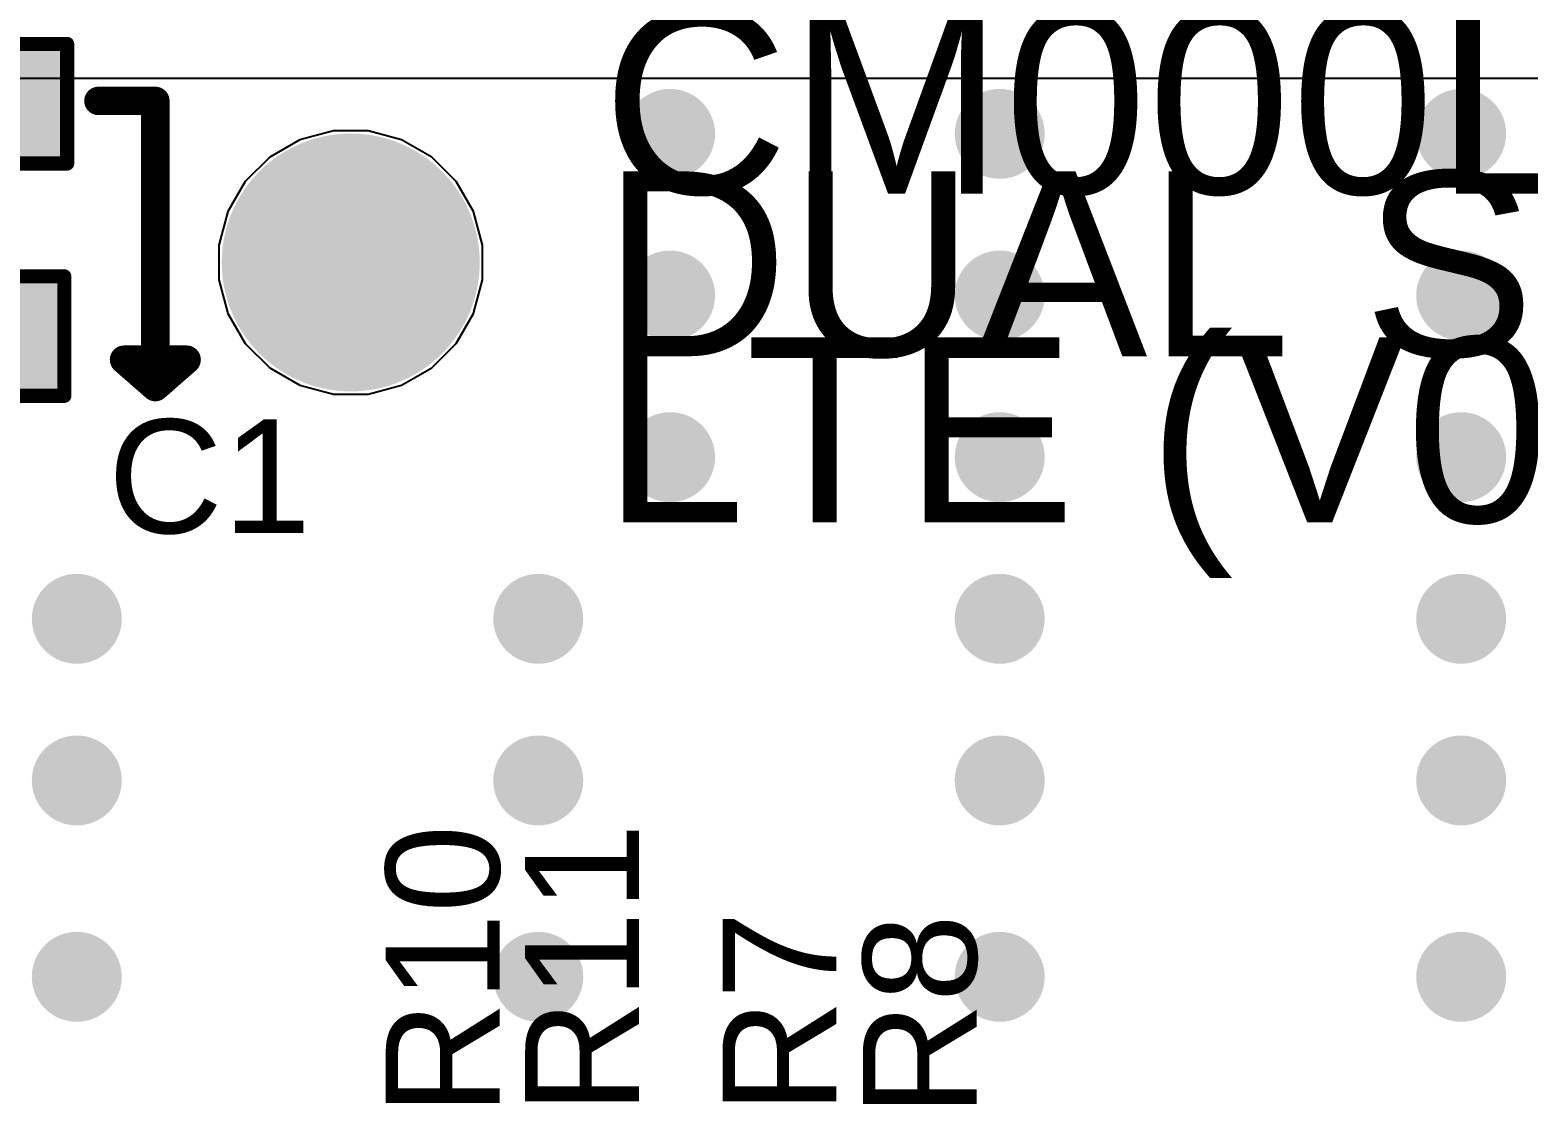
# Model space of a CAD drawing. Header units: millimetres. Extents: x 0 to 1.61, y -0.14 to 2.35.
# Drawn here: x 0.429 to 0.955, y 1.569 to 1.947 of the extents above; entities that cross this region are included whole.
import ezdxf

# ---------------------------------------------------------------- set-up
doc = ezdxf.new("R2010")
doc.units = ezdxf.units.MM
doc.header["$MEASUREMENT"] = 0
for name, color, linetype in [('BottomLayer', 5, 'Continuous'), ('BottomSolder', 6, 'Continuous'), ('MultiLayer', 9, 'Continuous'), ('PadHoleLayer', 156, 'Continuous'), ('TopLayer', 1, 'Continuous'), ('TopOverlay', 2, 'Continuous'), ('TopPaste', 8, 'Continuous'), ('TopSolder', 216, 'Continuous'), ('ViaHoleLayer', 16, 'Continuous')]:
    doc.layers.add(name, color=color, linetype=linetype)
doc.styles.add('Arial', font='', dxfattribs={"height": 0.2})
doc.styles.get('Arial').set_extended_font_data('Arial')

# ---------------------------------------------------------------- blocks, each defined once
blk = doc.blocks.new('C___0603_16')
at = {"layer": 'TopLayer'}
for points in [[(-0.015, 0.0175), (-0.015, -0.0175), (-0.045, -0.0175), (-0.045, 0.0175)], [(0.045, 0.0175), (0.045, -0.0175), (0.015, -0.0175), (0.015, 0.0175)]]:
    blk.add_hatch(color=1, dxfattribs=at).paths.add_polyline_path(points)
at = {"layer": 'TopPaste'}
for points in [[(-0.015, 0.0175), (-0.015, -0.0175), (-0.045, -0.0175), (-0.045, 0.0175)], [(0.045, 0.0175), (0.045, -0.0175), (0.015, -0.0175), (0.015, 0.0175)]]:
    blk.add_hatch(color=8, dxfattribs=at).paths.add_polyline_path(points)
at = {"layer": 'TopSolder'}
for points in [[(-0.01264, 0.01986), (-0.01264, -0.01986), (-0.04736, -0.01986), (-0.04736, 0.01986)], [(0.04736, 0.01986), (0.04736, -0.01986), (0.01264, -0.01986), (0.01264, 0.01986)]]:
    blk.add_hatch(color=216, dxfattribs=at).paths.add_polyline_path(points)
at = {"layer": 'TopOverlay', "const_width": 0.005}
for points in [[(-0.049, 0.021), (-0.018, 0.021)], [(-0.049, -0.021), (-0.049, 0.021)], [(0.018, 0.021), (0.049, 0.021)], [(0.049, -0.021), (0.049, 0.021)], [(-0.049, -0.021), (-0.018, -0.021)], [(0.018, -0.021), (0.049, -0.021)]]:
    blk.add_lwpolyline(points, dxfattribs=at)
at = {"layer": 'TopOverlay', "const_width": 0.0025}
for points in [[(-0.05025, 0.021, 1), (-0.04775, 0.021, 1)], [(-0.05025, 0.021, 1), (-0.04775, 0.021, 1)], [(-0.01925, 0.021, 1), (-0.01675, 0.021, 1)], [(0.01675, 0.021, 1), (0.01925, 0.021, 1)], [(0.04775, 0.021, 1), (0.05025, 0.021, 1)], [(0.04775, 0.021, 1), (0.05025, 0.021, 1)], [(-0.05025, -0.021, 1), (-0.04775, -0.021, 1)], [(-0.05025, -0.021, 1), (-0.04775, -0.021, 1)], [(-0.01925, -0.021, 1), (-0.01675, -0.021, 1)], [(0.01675, -0.021, 1), (0.01925, -0.021, 1)], [(0.04775, -0.021, 1), (0.05025, -0.021, 1)], [(0.04775, -0.021, 1), (0.05025, -0.021, 1)]]:
    blk.add_lwpolyline(points, format="xyb", close=True, dxfattribs=at)
blk = doc.blocks.new('R___0603_34')
at = {"layer": 'TopLayer'}
for points in [[(-0.015, 0.0175), (-0.015, -0.0175), (-0.045, -0.0175), (-0.045, 0.0175)], [(0.045, 0.0175), (0.045, -0.0175), (0.015, -0.0175), (0.015, 0.0175)]]:
    blk.add_hatch(color=1, dxfattribs=at).paths.add_polyline_path(points)
at = {"layer": 'TopPaste'}
for points in [[(-0.015, 0.0175), (-0.015, -0.0175), (-0.045, -0.0175), (-0.045, 0.0175)], [(0.045, 0.0175), (0.045, -0.0175), (0.015, -0.0175), (0.015, 0.0175)]]:
    blk.add_hatch(color=8, dxfattribs=at).paths.add_polyline_path(points)
at = {"layer": 'TopSolder'}
for points in [[(-0.011, 0.0215), (-0.011, -0.0215), (-0.049, -0.0215), (-0.049, 0.0215)], [(0.049, 0.0215), (0.049, -0.0215), (0.011, -0.0215), (0.011, 0.0215)]]:
    blk.add_hatch(color=216, dxfattribs=at).paths.add_polyline_path(points)
at = {"layer": 'TopOverlay', "const_width": 0.005}
for points in [[(-0.048, 0.021), (-0.048, -0.021)], [(0.048, 0.021), (-0.048, 0.021)], [(0.048, 0.021), (0.048, -0.021)], [(0.048, -0.021), (-0.048, -0.021)]]:
    blk.add_lwpolyline(points, dxfattribs=at)
at = {"layer": 'TopOverlay', "const_width": 0.0025}
for points in [[(-0.04925, 0.021, 1), (-0.04675, 0.021, 1)], [(-0.04925, 0.021, 1), (-0.04675, 0.021, 1)], [(0.04675, 0.021, 1), (0.04925, 0.021, 1)], [(0.04675, 0.021, 1), (0.04925, 0.021, 1)], [(-0.04925, -0.021, 1), (-0.04675, -0.021, 1)], [(-0.04925, -0.021, 1), (-0.04675, -0.021, 1)], [(0.04675, -0.021, 1), (0.04925, -0.021, 1)], [(0.04675, -0.021, 1), (0.04925, -0.021, 1)]]:
    blk.add_lwpolyline(points, format="xyb", close=True, dxfattribs=at)

msp = doc.modelspace()

# ---------------------------------------------------------------- hatches: boundary and pattern name
at = {"layer": 'BottomLayer'}
h = msp.add_hatch(color=5, dxfattribs=at)
edge = h.paths.add_edge_path()
edge.add_arc((0.65393, 1.91041), 0.01181, 0, 360)
h = msp.add_hatch(color=5, dxfattribs=at)
edge = h.paths.add_edge_path()
edge.add_arc((0.7698, 1.91041), 0.01181, 0, 360)
h = msp.add_hatch(color=5, dxfattribs=at)
edge = h.paths.add_edge_path()
edge.add_arc((0.932, 1.91041), 0.01181, 0, 360)
h = msp.add_hatch(color=5, dxfattribs=at)
edge = h.paths.add_edge_path()
edge.add_arc((0.54168, 1.86519), 0.04134, 0, 360)
h = msp.add_hatch(color=5, dxfattribs=at)
edge = h.paths.add_edge_path()
edge.add_arc((0.65393, 1.85357), 0.01181, 0, 360)
h = msp.add_hatch(color=5, dxfattribs=at)
edge = h.paths.add_edge_path()
edge.add_arc((0.7698, 1.85357), 0.01181, 0, 360)
h = msp.add_hatch(color=5, dxfattribs=at)
edge = h.paths.add_edge_path()
edge.add_arc((0.932, 1.85357), 0.01181, 0, 360)
h = msp.add_hatch(color=5, dxfattribs=at)
edge = h.paths.add_edge_path()
edge.add_arc((0.65393, 1.79673), 0.01181, 0, 360)
h = msp.add_hatch(color=5, dxfattribs=at)
edge = h.paths.add_edge_path()
edge.add_arc((0.7698, 1.79673), 0.01181, 0, 360)
h = msp.add_hatch(color=5, dxfattribs=at)
edge = h.paths.add_edge_path()
edge.add_arc((0.932, 1.79673), 0.01181, 0, 360)
h = msp.add_hatch(color=5, dxfattribs=at)
edge = h.paths.add_edge_path()
edge.add_arc((0.44539, 1.73989), 0.01181, 0, 360)
h = msp.add_hatch(color=5, dxfattribs=at)
edge = h.paths.add_edge_path()
edge.add_arc((0.60759, 1.73989), 0.01181, 0, 360)
h = msp.add_hatch(color=5, dxfattribs=at)
edge = h.paths.add_edge_path()
edge.add_arc((0.76979, 1.73989), 0.01181, 0, 360)
h = msp.add_hatch(color=5, dxfattribs=at)
edge = h.paths.add_edge_path()
edge.add_arc((0.932, 1.73989), 0.01181, 0, 360)
h = msp.add_hatch(color=5, dxfattribs=at)
edge = h.paths.add_edge_path()
edge.add_arc((0.44539, 1.68305), 0.01181, 0, 360)
h = msp.add_hatch(color=5, dxfattribs=at)
edge = h.paths.add_edge_path()
edge.add_arc((0.60759, 1.68305), 0.01181, 0, 360)
h = msp.add_hatch(color=5, dxfattribs=at)
edge = h.paths.add_edge_path()
edge.add_arc((0.76979, 1.68305), 0.01181, 0, 360)
h = msp.add_hatch(color=5, dxfattribs=at)
edge = h.paths.add_edge_path()
edge.add_arc((0.932, 1.68305), 0.01181, 0, 360)
h = msp.add_hatch(color=5, dxfattribs=at)
edge = h.paths.add_edge_path()
edge.add_arc((0.44539, 1.614), 0.01181, 0, 360)
h = msp.add_hatch(color=5, dxfattribs=at)
edge = h.paths.add_edge_path()
edge.add_arc((0.60759, 1.614), 0.01181, 0, 360)
h = msp.add_hatch(color=5, dxfattribs=at)
edge = h.paths.add_edge_path()
edge.add_arc((0.76979, 1.614), 0.01181, 0, 360)
h = msp.add_hatch(color=5, dxfattribs=at)
edge = h.paths.add_edge_path()
edge.add_arc((0.932, 1.614), 0.01181, 0, 360)
at = {"layer": 'BottomSolder'}
h = msp.add_hatch(color=6, dxfattribs=at)
edge = h.paths.add_edge_path()
edge.add_arc((0.65393, 1.91041), 0.01581, 0, 360)
h = msp.add_hatch(color=6, dxfattribs=at)
edge = h.paths.add_edge_path()
edge.add_arc((0.7698, 1.91041), 0.01581, 0, 360)
h = msp.add_hatch(color=6, dxfattribs=at)
edge = h.paths.add_edge_path()
edge.add_arc((0.932, 1.91041), 0.01581, 0, 360)
h = msp.add_hatch(color=6, dxfattribs=at)
edge = h.paths.add_edge_path()
edge.add_arc((0.54168, 1.86519), 0.04534, 0, 360)
h = msp.add_hatch(color=6, dxfattribs=at)
edge = h.paths.add_edge_path()
edge.add_arc((0.65393, 1.85357), 0.01581, 0, 360)
h = msp.add_hatch(color=6, dxfattribs=at)
edge = h.paths.add_edge_path()
edge.add_arc((0.7698, 1.85357), 0.01581, 0, 360)
h = msp.add_hatch(color=6, dxfattribs=at)
edge = h.paths.add_edge_path()
edge.add_arc((0.932, 1.85357), 0.01581, 0, 360)
h = msp.add_hatch(color=6, dxfattribs=at)
edge = h.paths.add_edge_path()
edge.add_arc((0.65393, 1.79673), 0.01581, 0, 360)
h = msp.add_hatch(color=6, dxfattribs=at)
edge = h.paths.add_edge_path()
edge.add_arc((0.7698, 1.79673), 0.01581, 0, 360)
h = msp.add_hatch(color=6, dxfattribs=at)
edge = h.paths.add_edge_path()
edge.add_arc((0.932, 1.79673), 0.01581, 0, 360)
h = msp.add_hatch(color=6, dxfattribs=at)
edge = h.paths.add_edge_path()
edge.add_arc((0.44539, 1.73989), 0.01581, 0, 360)
h = msp.add_hatch(color=6, dxfattribs=at)
edge = h.paths.add_edge_path()
edge.add_arc((0.60759, 1.73989), 0.01581, 0, 360)
h = msp.add_hatch(color=6, dxfattribs=at)
edge = h.paths.add_edge_path()
edge.add_arc((0.76979, 1.73989), 0.01581, 0, 360)
h = msp.add_hatch(color=6, dxfattribs=at)
edge = h.paths.add_edge_path()
edge.add_arc((0.932, 1.73989), 0.01581, 0, 360)
h = msp.add_hatch(color=6, dxfattribs=at)
edge = h.paths.add_edge_path()
edge.add_arc((0.44539, 1.68305), 0.01581, 0, 360)
h = msp.add_hatch(color=6, dxfattribs=at)
edge = h.paths.add_edge_path()
edge.add_arc((0.60759, 1.68305), 0.01581, 0, 360)
h = msp.add_hatch(color=6, dxfattribs=at)
edge = h.paths.add_edge_path()
edge.add_arc((0.76979, 1.68305), 0.01581, 0, 360)
h = msp.add_hatch(color=6, dxfattribs=at)
edge = h.paths.add_edge_path()
edge.add_arc((0.932, 1.68305), 0.01581, 0, 360)
at = {"layer": 'MultiLayer'}
h = msp.add_hatch(color=9, dxfattribs=at)
edge = h.paths.add_edge_path()
edge.add_arc((0.54168, 1.86519), 0.04134, 0, 360)
at = {"layer": 'PadHoleLayer'}
h = msp.add_hatch(color=156, dxfattribs=at)
edge = h.paths.add_edge_path()
edge.add_arc((0.54168, 1.86519), 0.04134, 0, 360)
at = {"layer": 'TopLayer'}
h = msp.add_hatch(color=1, dxfattribs=at)
edge = h.paths.add_edge_path()
edge.add_arc((0.65393, 1.91041), 0.01181, 0, 360)
h = msp.add_hatch(color=1, dxfattribs=at)
edge = h.paths.add_edge_path()
edge.add_arc((0.7698, 1.91041), 0.01181, 0, 360)
h = msp.add_hatch(color=1, dxfattribs=at)
edge = h.paths.add_edge_path()
edge.add_arc((0.932, 1.91041), 0.01181, 0, 360)
h = msp.add_hatch(color=1, dxfattribs=at)
edge = h.paths.add_edge_path()
edge.add_arc((0.54168, 1.86519), 0.04134, 0, 360)
h = msp.add_hatch(color=1, dxfattribs=at)
edge = h.paths.add_edge_path()
edge.add_arc((0.65393, 1.85357), 0.01181, 0, 360)
h = msp.add_hatch(color=1, dxfattribs=at)
edge = h.paths.add_edge_path()
edge.add_arc((0.7698, 1.85357), 0.01181, 0, 360)
h = msp.add_hatch(color=1, dxfattribs=at)
edge = h.paths.add_edge_path()
edge.add_arc((0.932, 1.85357), 0.01181, 0, 360)
h = msp.add_hatch(color=1, dxfattribs=at)
edge = h.paths.add_edge_path()
edge.add_arc((0.65393, 1.79673), 0.01181, 0, 360)
h = msp.add_hatch(color=1, dxfattribs=at)
edge = h.paths.add_edge_path()
edge.add_arc((0.7698, 1.79673), 0.01181, 0, 360)
h = msp.add_hatch(color=1, dxfattribs=at)
edge = h.paths.add_edge_path()
edge.add_arc((0.932, 1.79673), 0.01181, 0, 360)
h = msp.add_hatch(color=1, dxfattribs=at)
edge = h.paths.add_edge_path()
edge.add_arc((0.44539, 1.73989), 0.01181, 0, 360)
h = msp.add_hatch(color=1, dxfattribs=at)
edge = h.paths.add_edge_path()
edge.add_arc((0.60759, 1.73989), 0.01181, 0, 360)
h = msp.add_hatch(color=1, dxfattribs=at)
edge = h.paths.add_edge_path()
edge.add_arc((0.76979, 1.73989), 0.01181, 0, 360)
h = msp.add_hatch(color=1, dxfattribs=at)
edge = h.paths.add_edge_path()
edge.add_arc((0.932, 1.73989), 0.01181, 0, 360)
h = msp.add_hatch(color=1, dxfattribs=at)
edge = h.paths.add_edge_path()
edge.add_arc((0.44539, 1.68305), 0.01181, 0, 360)
h = msp.add_hatch(color=1, dxfattribs=at)
edge = h.paths.add_edge_path()
edge.add_arc((0.60759, 1.68305), 0.01181, 0, 360)
h = msp.add_hatch(color=1, dxfattribs=at)
edge = h.paths.add_edge_path()
edge.add_arc((0.76979, 1.68305), 0.01181, 0, 360)
h = msp.add_hatch(color=1, dxfattribs=at)
edge = h.paths.add_edge_path()
edge.add_arc((0.932, 1.68305), 0.01181, 0, 360)
h = msp.add_hatch(color=1, dxfattribs=at)
edge = h.paths.add_edge_path()
edge.add_arc((0.44539, 1.614), 0.01181, 0, 360)
h = msp.add_hatch(color=1, dxfattribs=at)
edge = h.paths.add_edge_path()
edge.add_arc((0.60759, 1.614), 0.01181, 0, 360)
h = msp.add_hatch(color=1, dxfattribs=at)
edge = h.paths.add_edge_path()
edge.add_arc((0.76979, 1.614), 0.01181, 0, 360)
h = msp.add_hatch(color=1, dxfattribs=at)
edge = h.paths.add_edge_path()
edge.add_arc((0.932, 1.614), 0.01181, 0, 360)
at = {"layer": 'TopSolder'}
h = msp.add_hatch(color=216, dxfattribs=at)
edge = h.paths.add_edge_path()
edge.add_arc((0.54168, 1.86519), 0.04534, 0, 360)
h = msp.add_hatch(color=216, dxfattribs=at)
edge = h.paths.add_edge_path()
edge.add_arc((0.44539, 1.73989), 0.01581, 0, 360)
h = msp.add_hatch(color=216, dxfattribs=at)
edge = h.paths.add_edge_path()
edge.add_arc((0.60759, 1.73989), 0.01581, 0, 360)
h = msp.add_hatch(color=216, dxfattribs=at)
edge = h.paths.add_edge_path()
edge.add_arc((0.76979, 1.73989), 0.01581, 0, 360)
h = msp.add_hatch(color=216, dxfattribs=at)
edge = h.paths.add_edge_path()
edge.add_arc((0.932, 1.73989), 0.01581, 0, 360)
h = msp.add_hatch(color=216, dxfattribs=at)
edge = h.paths.add_edge_path()
edge.add_arc((0.44539, 1.68305), 0.01581, 0, 360)
h = msp.add_hatch(color=216, dxfattribs=at)
edge = h.paths.add_edge_path()
edge.add_arc((0.60759, 1.68305), 0.01581, 0, 360)
h = msp.add_hatch(color=216, dxfattribs=at)
edge = h.paths.add_edge_path()
edge.add_arc((0.76979, 1.68305), 0.01581, 0, 360)
h = msp.add_hatch(color=216, dxfattribs=at)
edge = h.paths.add_edge_path()
edge.add_arc((0.932, 1.68305), 0.01581, 0, 360)
h = msp.add_hatch(color=216, dxfattribs=at)
edge = h.paths.add_edge_path()
edge.add_arc((0.44539, 1.614), 0.01581, 0, 360)
h = msp.add_hatch(color=216, dxfattribs=at)
edge = h.paths.add_edge_path()
edge.add_arc((0.60759, 1.614), 0.01581, 0, 360)
h = msp.add_hatch(color=216, dxfattribs=at)
edge = h.paths.add_edge_path()
edge.add_arc((0.76979, 1.614), 0.01581, 0, 360)
h = msp.add_hatch(color=216, dxfattribs=at)
edge = h.paths.add_edge_path()
edge.add_arc((0.932, 1.614), 0.01581, 0, 360)
at = {"layer": 'ViaHoleLayer'}
h = msp.add_hatch(color=16, dxfattribs=at)
edge = h.paths.add_edge_path()
edge.add_arc((0.65393, 1.91041), 0.00591, 0, 360)
h = msp.add_hatch(color=16, dxfattribs=at)
edge = h.paths.add_edge_path()
edge.add_arc((0.7698, 1.91041), 0.00591, 0, 360)
h = msp.add_hatch(color=16, dxfattribs=at)
edge = h.paths.add_edge_path()
edge.add_arc((0.932, 1.91041), 0.00591, 0, 360)
h = msp.add_hatch(color=16, dxfattribs=at)
edge = h.paths.add_edge_path()
edge.add_arc((0.65393, 1.85357), 0.00591, 0, 360)
h = msp.add_hatch(color=16, dxfattribs=at)
edge = h.paths.add_edge_path()
edge.add_arc((0.7698, 1.85357), 0.00591, 0, 360)
h = msp.add_hatch(color=16, dxfattribs=at)
edge = h.paths.add_edge_path()
edge.add_arc((0.932, 1.85357), 0.00591, 0, 360)
h = msp.add_hatch(color=16, dxfattribs=at)
edge = h.paths.add_edge_path()
edge.add_arc((0.65393, 1.79673), 0.00591, 0, 360)
h = msp.add_hatch(color=16, dxfattribs=at)
edge = h.paths.add_edge_path()
edge.add_arc((0.7698, 1.79673), 0.00591, 0, 360)
h = msp.add_hatch(color=16, dxfattribs=at)
edge = h.paths.add_edge_path()
edge.add_arc((0.932, 1.79673), 0.00591, 0, 360)
h = msp.add_hatch(color=16, dxfattribs=at)
edge = h.paths.add_edge_path()
edge.add_arc((0.44539, 1.73989), 0.00591, 0, 360)
h = msp.add_hatch(color=16, dxfattribs=at)
edge = h.paths.add_edge_path()
edge.add_arc((0.60759, 1.73989), 0.00591, 0, 360)
h = msp.add_hatch(color=16, dxfattribs=at)
edge = h.paths.add_edge_path()
edge.add_arc((0.76979, 1.73989), 0.00591, 0, 360)
h = msp.add_hatch(color=16, dxfattribs=at)
edge = h.paths.add_edge_path()
edge.add_arc((0.932, 1.73989), 0.00591, 0, 360)
h = msp.add_hatch(color=16, dxfattribs=at)
edge = h.paths.add_edge_path()
edge.add_arc((0.44539, 1.68305), 0.00591, 0, 360)
h = msp.add_hatch(color=16, dxfattribs=at)
edge = h.paths.add_edge_path()
edge.add_arc((0.60759, 1.68305), 0.00591, 0, 360)
h = msp.add_hatch(color=16, dxfattribs=at)
edge = h.paths.add_edge_path()
edge.add_arc((0.76979, 1.68305), 0.00591, 0, 360)
h = msp.add_hatch(color=16, dxfattribs=at)
edge = h.paths.add_edge_path()
edge.add_arc((0.932, 1.68305), 0.00591, 0, 360)
h = msp.add_hatch(color=16, dxfattribs=at)
edge = h.paths.add_edge_path()
edge.add_arc((0.44539, 1.614), 0.00591, 0, 360)
h = msp.add_hatch(color=16, dxfattribs=at)
edge = h.paths.add_edge_path()
edge.add_arc((0.60759, 1.614), 0.00591, 0, 360)
h = msp.add_hatch(color=16, dxfattribs=at)
edge = h.paths.add_edge_path()
edge.add_arc((0.76979, 1.614), 0.00591, 0, 360)
h = msp.add_hatch(color=16, dxfattribs=at)
edge = h.paths.add_edge_path()
edge.add_arc((0.932, 1.614), 0.00591, 0, 360)

# ---------------------------------------------------------------- linework, layer by layer
at = {"layer": 'BottomLayer'}
for p, q in [((0.33724, 1.93), (1.27502, 1.93)), ((0.53558, 1.91153), (0.52379, 1.90837)), ((0.54778, 1.91153), (0.53558, 1.91153)), ((0.55956, 1.90837), (0.54778, 1.91153)), ((0.52379, 1.90837), (0.51322, 1.90227)), ((0.57013, 1.90227), (0.55956, 1.90837)), ((0.51322, 1.90227), (0.5046, 1.89364)), ((0.57876, 1.89364), (0.57013, 1.90227)), ((0.5046, 1.89364), (0.4985, 1.88307)), ((0.58486, 1.88307), (0.57876, 1.89364)), ((0.4985, 1.88307), (0.49534, 1.87129)), ((0.58802, 1.87129), (0.58486, 1.88307)), ((0.49534, 1.87129), (0.49534, 1.85909)), ((0.58802, 1.85909), (0.58802, 1.87129)), ((0.49534, 1.85909), (0.4985, 1.8473)), ((0.58486, 1.8473), (0.58802, 1.85909)), ((0.4985, 1.8473), (0.5046, 1.83673)), ((0.57876, 1.83673), (0.58486, 1.8473)), ((0.5046, 1.83673), (0.51322, 1.82811)), ((0.57013, 1.82811), (0.57876, 1.83673)), ((0.51322, 1.82811), (0.52379, 1.82201)), ((0.55956, 1.82201), (0.57013, 1.82811)), ((0.52379, 1.82201), (0.53558, 1.81885)), ((0.54778, 1.81885), (0.55956, 1.82201)), ((0.53558, 1.81885), (0.54778, 1.81885))]:
    msp.add_line(p, q, dxfattribs=at)
at = {"layer": 'TopLayer'}
for p, q in [((0.38341, 1.93), (1.27602, 1.93)), ((0.53558, 1.91153), (0.52379, 1.90837)), ((0.54778, 1.91153), (0.53558, 1.91153)), ((0.55956, 1.90837), (0.54778, 1.91153)), ((0.52379, 1.90837), (0.51322, 1.90227)), ((0.57013, 1.90227), (0.55956, 1.90837)), ((0.51322, 1.90227), (0.5046, 1.89364)), ((0.57876, 1.89364), (0.57013, 1.90227)), ((0.5046, 1.89364), (0.4985, 1.88307)), ((0.58486, 1.88307), (0.57876, 1.89364)), ((0.4985, 1.88307), (0.49534, 1.87129)), ((0.58802, 1.87129), (0.58486, 1.88307)), ((0.49534, 1.87129), (0.49534, 1.85909)), ((0.58802, 1.85909), (0.58802, 1.87129)), ((0.49534, 1.85909), (0.4985, 1.8473)), ((0.58486, 1.8473), (0.58802, 1.85909)), ((0.4985, 1.8473), (0.5046, 1.83673)), ((0.57876, 1.83673), (0.58486, 1.8473)), ((0.5046, 1.83673), (0.51322, 1.82811)), ((0.57013, 1.82811), (0.57876, 1.83673)), ((0.51322, 1.82811), (0.52379, 1.82201)), ((0.55956, 1.82201), (0.57013, 1.82811)), ((0.52379, 1.82201), (0.53558, 1.81885)), ((0.54778, 1.81885), (0.55956, 1.82201)), ((0.53558, 1.81885), (0.54778, 1.81885))]:
    msp.add_line(p, q, dxfattribs=at)
at = {"layer": 'TopOverlay', "const_width": 0.01}
for points in [[(0.453, 1.922), (0.473, 1.922)], [(0.473, 1.832), (0.473, 1.922)], [(0.462, 1.831), (0.484, 1.831)], [(0.462, 1.831), (0.473, 1.82137)], [(0.473, 1.82137), (0.484, 1.831)]]:
    msp.add_lwpolyline(points, dxfattribs=at)
at = {"layer": 'TopOverlay', "const_width": 0.005}
for points in [[(0.4505, 1.922, 1), (0.4555, 1.922, 1)], [(0.4705, 1.922, 1), (0.4755, 1.922, 1)], [(0.4705, 1.922, 1), (0.4755, 1.922, 1)], [(0.4595, 1.831, 1), (0.4645, 1.831, 1)], [(0.4595, 1.831, 1), (0.4645, 1.831, 1)], [(0.4705, 1.832, 1), (0.4755, 1.832, 1)], [(0.4815, 1.831, 1), (0.4865, 1.831, 1)], [(0.4815, 1.831, 1), (0.4865, 1.831, 1)], [(0.4705, 1.82137, 1), (0.4755, 1.82137, 1)], [(0.4705, 1.82137, 1), (0.4755, 1.82137, 1)]]:
    msp.add_lwpolyline(points, format="xyb", close=True, dxfattribs=at)

# ---------------------------------------------------------------- block references
msp.add_blockref('C___0603_16', (0.393, 1.921))
at = {"rotation": 180}
msp.add_blockref('R___0603_34', (0.393, 1.83931), dxfattribs=at)

# ---------------------------------------------------------------- texts
at = {"layer": 'TopOverlay', "style": 'Arial'}
for s, height, rotation, p in [('CM000LTE1', 0.065, 360, (0.63001, 1.88933)), ('DUAL SIM', 0.065, 360, (0.63001, 1.83223)), ('LTE (V0.9)', 0.065, 360, (0.63001, 1.77381)), ('R10', 0.04, 90, (0.59399, 1.56502)), ('R11', 0.04, 90, (0.64299, 1.56568)), ('R7', 0.04, 90, (0.71237, 1.56568)), ('R8', 0.04, 90, (0.76169, 1.56468))]:
    msp.add_text(s, height=height, rotation=rotation, dxfattribs=at).set_placement(p)
msp.add_text('C1', height=0.04, dxfattribs=at).set_placement((0.45634, 1.77001))

doc.saveas('drawing.dxf')
